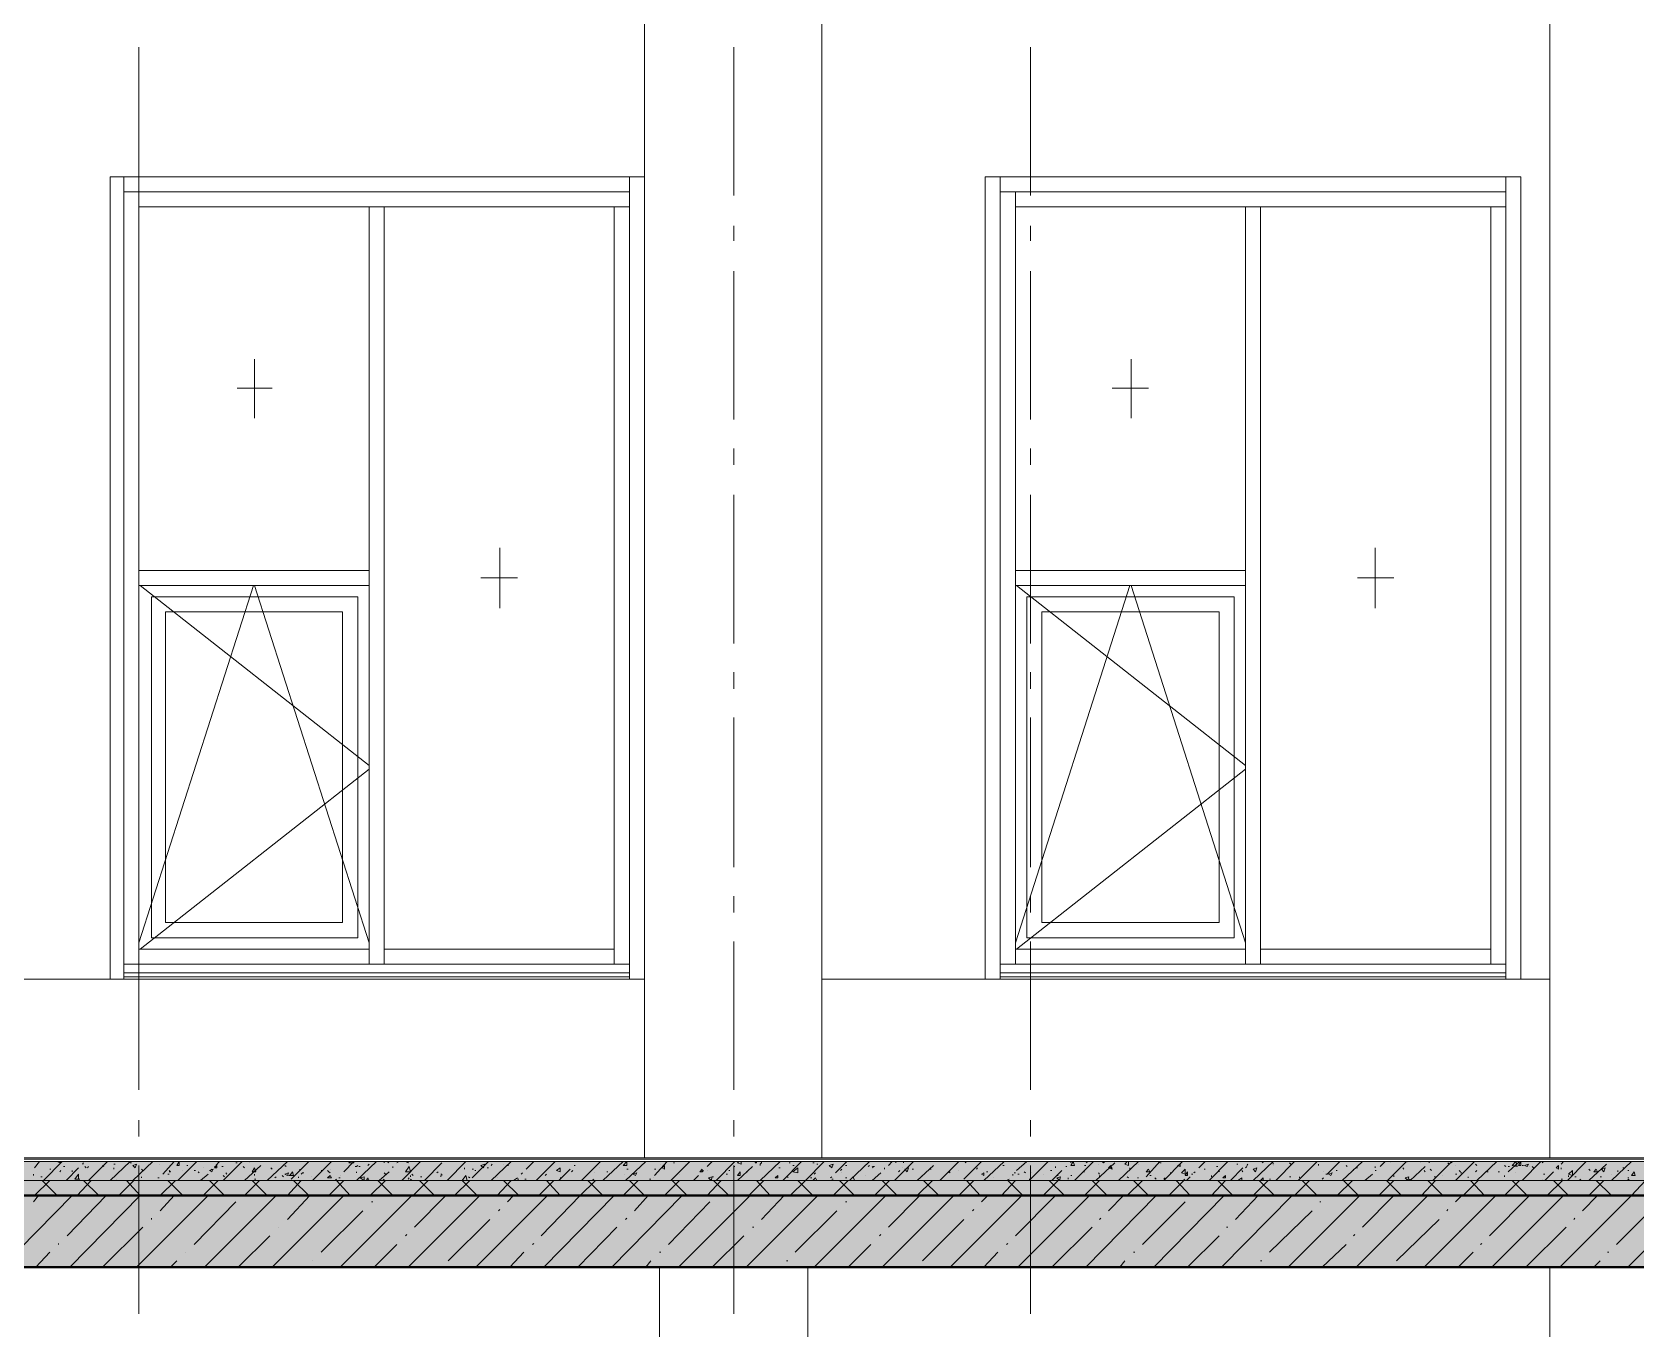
# Model space of a CAD drawing. Header units: millimetres. Extents: x -135211 to 49383, y -8033 to 228499.
# Drawn here: x -74508 to -69108, y 48078 to 52442 of the extents above; entities that cross this region are included whole.
import ezdxf

# ---------------------------------------------------------------- set-up
doc = ezdxf.new("R2010")
doc.units = ezdxf.units.MM
doc.layers.add('PDF _Геометрия', color=7, linetype='Continuous', true_color=0x1d1d1d)
doc.layers.add('PDF _Сплошная заливка', color=7, linetype='Continuous', true_color=0xffffff)

msp = doc.modelspace()

# ---------------------------------------------------------------- hatches: boundary and pattern name
at = {"layer": 'PDF _Сплошная заливка', "transparency": 33554559}
h = msp.add_hatch(color=256, dxfattribs=at)
h.paths.add_polyline_path([(-65546.2, 48285.5), (-65546.2, 48526.4), (-101294, 48526.4), (-101294, 48285.5)])
h.paths.add_polyline_path([(146.8, 48285.5), (146.8, 48526.4), (-22999.7, 48526.4), (-22999.7, 48285.5)])
h.paths.add_polyline_path([(-23351, 48285.5), (-23351, 48526.4), (-26352.2, 48526.4), (-26352.2, 48285.5)])
h.paths.add_polyline_path([(-26398.8, 48285.5), (-26398.8, 48526.4), (-44097.3, 48526.4), (-44097.3, 48285.5)])
h.paths.add_polyline_path([(-45350.3, 48285.5), (-45350.3, 48526.4), (-50899.8, 48526.4), (-50899.8, 48285.5)])
h.paths.add_polyline_path([(-50950.6, 48285.5), (-50950.6, 48526.4), (-65296.5, 48526.4), (-65296.5, 48285.5)])

# ---------------------------------------------------------------- linework, layer by layer
at = {"layer": 'PDF _Геометрия', "color": 7, "lineweight": 9}
for points in [[(-68898.8, 53356.7), (-69398.3, 53356.7), (-69398.3, 48653.8), (-69398.3, 49254.9), (-71849.3, 49254.9), (-71849.3, 48653.8), (-71849.3, 52776.8)], [(-72446.1, 52776.8), (-72446.1, 48653.8), (-72446.1, 49254.9), (-77398.8, 49254.9)], [(-77398.8, 52611.7), (-77398.8, 52535.5), (-77398.8, 52611.7), (-77398.8, 52535.5), (-77398.8, 52611.7), (-77398.8, 49254.9), (-77115.2, 49254.9), (-77115.2, 51955.6), (-75316.2, 51955.6), (-75316.2, 49254.9), (-74245.2, 49254.9), (-74245.2, 51955.6), (-72446.1, 51955.6), (-72446.1, 52776.8), (-77398.8, 52776.8)], [(-74147.8, 51892.1), (-74147.8, 52391.6)], [(-72145.6, 51892.1), (-72145.6, 52391.6)], [(-71146.6, 51892.1), (-71146.6, 52391.6)], [(-72505.4, 49305.7), (-72496.9, 49305.7), (-72547.7, 49305.7), (-72547.7, 50605.2), (-72547.7, 51854), (-72496.9, 51854), (-72496.9, 50605.2), (-72496.9, 49305.7), (-74198.6, 49305.7), (-74198.6, 50605.2), (-74198.6, 49331.1), (-74198.6, 49254.9), (-74245.2, 49254.9), (-74245.2, 49331.1), (-74245.2, 50605.2), (-74245.2, 51879.4), (-74245.2, 51955.6), (-74198.6, 51955.6), (-74198.6, 51879.4), (-74198.6, 50605.2), (-74198.6, 51879.4)], [(-69559.2, 49305.7), (-69546.5, 49305.7), (-69597.3, 49305.7), (-69597.3, 50605.2), (-69597.3, 51854), (-69546.5, 51854), (-69546.5, 50605.2), (-69546.5, 49305.7), (-71248.2, 49305.7), (-71248.2, 50605.2), (-71248.2, 49331.1), (-71248.2, 49254.9), (-71299, 49254.9), (-71299, 49331.1), (-71299, 50605.2), (-71299, 51879.4), (-71299, 51955.6), (-71248.2, 51955.6), (-71248.2, 51879.4), (-71248.2, 50605.2), (-71248.2, 51879.4)], [(-74147.8, 51896.3), (-74147.8, 51904.8)], [(-71197.4, 51896.3), (-71197.4, 51904.8)], [(-74185.9, 49305.7), (-74198.6, 49305.7), (-74147.8, 49305.7), (-74147.8, 50605.2), (-74147.8, 51879.4)], [(-74156.3, 49305.7), (-74147.8, 49305.7), (-73373.2, 49305.7), (-73373.2, 50605.2), (-73373.2, 51854), (-73322.4, 51854), (-73322.4, 50605.2), (-73322.4, 49305.7), (-73322.4, 49356.5), (-72547.7, 49356.5), (-72547.7, 49305.7), (-73322.4, 49305.7), (-72547.7, 49305.7), (-72539.3, 49305.7)], [(-71235.5, 49305.7), (-71248.2, 49305.7), (-71197.4, 49305.7), (-71197.4, 50605.2), (-71197.4, 51879.4)], [(-71205.9, 49305.7), (-71197.4, 49305.7), (-70422.7, 49305.7), (-70422.7, 50605.2), (-70422.7, 51854), (-70371.9, 51854), (-70371.9, 50605.2), (-70371.9, 49305.7), (-70371.9, 49356.5), (-69597.3, 49356.5), (-69597.3, 49305.7), (-70371.9, 49305.7), (-69597.3, 49305.7), (-69588.8, 49305.7)], [(-74147.8, 51739.7), (-74147.8, 51790.5)], [(-72145.6, 51739.7), (-72145.6, 51790.5)], [(-71146.6, 51739.7), (-71146.6, 51790.5)], [(-74147.8, 51138.6), (-74147.8, 51638.1)], [(-72145.6, 51138.6), (-72145.6, 51638.1)], [(-71146.6, 51138.6), (-71146.6, 51638.1)], [(-73758.4, 51341.8), (-73758.4, 51142.8)], [(-70807.9, 51341.8), (-70807.9, 51142.8)], [(-73699.1, 51244.4), (-73817.7, 51244.4)], [(-70748.7, 51244.4), (-70871.4, 51244.4)], [(-74147.8, 50986.2), (-74147.8, 51041.2)], [(-72145.6, 50986.2), (-72145.6, 51041.2)], [(-71146.6, 50986.2), (-71146.6, 51041.2)], [(-74147.8, 50385.1), (-74147.8, 50884.6)], [(-72145.6, 50385.1), (-72145.6, 50884.6)], [(-71146.6, 50385.1), (-71146.6, 50884.6)], [(-72932.9, 50706.8), (-72932.9, 50503.6)], [(-69986.7, 50706.8), (-69986.7, 50503.6)], [(-72873.7, 50605.2), (-72996.4, 50605.2)], [(-69923.2, 50605.2), (-70046, 50605.2)], [(-73762.6, 50579.8), (-74147.8, 49377.6)], [(-74143.6, 50579.8), (-73373.2, 49974.5)], [(-73373.2, 49377.6), (-73758.4, 50579.8)], [(-70812.2, 50579.8), (-71197.4, 49377.6)], [(-71193.2, 50579.8), (-70422.7, 49974.5)], [(-70422.7, 49377.6), (-70807.9, 50579.8)], [(-74147.8, 50232.7), (-74147.8, 50287.8)], [(-72145.6, 50232.7), (-72145.6, 50287.8)], [(-71146.6, 50232.7), (-71146.6, 50287.8)], [(-74147.8, 49631.6), (-74147.8, 50135.4)], [(-72145.6, 49631.6), (-72145.6, 50135.4)], [(-71146.6, 49631.6), (-71146.6, 50135.4)], [(-74143.6, 49356.5), (-73373.2, 49961.8)], [(-71193.2, 49356.5), (-70422.7, 49961.8)], [(-74147.8, 49479.2), (-74147.8, 49534.3)], [(-72145.6, 49479.2), (-72145.6, 49534.3)], [(-71146.6, 49479.2), (-71146.6, 49534.3)], [(-74147.8, 48882.4), (-74147.8, 49381.9)], [(-72145.6, 48882.4), (-72145.6, 49381.9)], [(-71146.6, 48882.4), (-71146.6, 49381.9)], [(-73360.5, 49305.7), (-73373.2, 49305.7), (-73322.4, 49305.7), (-73330.9, 49305.7)], [(-70414.3, 49305.7), (-70422.7, 49305.7), (-70371.9, 49305.7), (-70380.4, 49305.7)], [(-72496.9, 49263.4), (-74198.6, 49263.4)], [(-72496.9, 49254.9), (-74198.6, 49254.9)], [(-69546.5, 49263.4), (-71248.2, 49263.4)], [(-69546.5, 49254.9), (-71248.2, 49254.9)], [(-74147.8, 48725.8), (-74147.8, 48780.8)], [(-72145.6, 48725.8), (-72145.6, 48780.8)], [(-71146.6, 48725.8), (-71146.6, 48780.8)], [(-68898.8, 48649.6), (-77398.8, 48649.6)], [(-68898.8, 48641.1), (-77398.8, 48641.1)], [(-74147.8, 48128.9), (-74147.8, 48628.4)], [(-72145.6, 48128.9), (-72145.6, 48628.4)], [(-71146.6, 48128.9), (-71146.6, 48628.4)], [(-68898.8, 48577.6), (-77398.8, 48577.6)], [(-71895.8, 48285.5), (-71895.8, 45157.3), (-72395.3, 45157.3), (-72395.3, 48285.5)], [(-69398.3, 48285.5), (-69398.3, 45157.3)]]:
    msp.add_lwpolyline(points, dxfattribs=at)
for points in [[(-71849.3, 52776.8), (-71849.3, 49254.9), (-71299, 49254.9), (-71299, 51955.6), (-69495.7, 51955.6), (-69495.7, 49254.9), (-69398.3, 49254.9), (-69398.3, 52776.8)], [(-74198.6, 51955.6), (-74173.2, 51955.6), (-73347.8, 51955.6), (-72522.3, 51955.6), (-72496.9, 51955.6), (-72496.9, 51904.8), (-72522.3, 51904.8), (-73347.8, 51904.8), (-72496.9, 51904.8), (-72496.9, 51854), (-73347.8, 51854), (-74147.8, 51854), (-74147.8, 51904.8), (-73347.8, 51904.8), (-74173.2, 51904.8), (-74198.6, 51904.8)], [(-72446.1, 49331.1), (-72446.1, 49254.9), (-72496.9, 49254.9), (-72496.9, 49331.1), (-72496.9, 50605.2), (-72496.9, 51879.4), (-72496.9, 51955.6), (-72446.1, 51955.6), (-72446.1, 51879.4), (-72446.1, 50605.2)], [(-71248.2, 51955.6), (-71222.8, 51955.6), (-70397.3, 51955.6), (-69571.9, 51955.6), (-69546.5, 51955.6), (-69546.5, 51904.8), (-69571.9, 51904.8), (-70397.3, 51904.8), (-69546.5, 51904.8), (-69546.5, 51854), (-70397.3, 51854), (-71197.4, 51854), (-71197.4, 51904.8), (-70397.3, 51904.8), (-71222.8, 51904.8), (-71248.2, 51904.8)], [(-69495.7, 49331.1), (-69495.7, 49254.9), (-69546.5, 49254.9), (-69546.5, 49331.1), (-69546.5, 50605.2), (-69546.5, 51879.4), (-69546.5, 51955.6), (-69495.7, 51955.6), (-69495.7, 51879.4), (-69495.7, 50605.2)], [(-74147.8, 50630.6), (-73373.2, 50630.6), (-73373.2, 50579.8), (-74147.8, 50579.8)], [(-71197.4, 50630.6), (-70422.7, 50630.6), (-70422.7, 50579.8), (-71197.4, 50579.8)], [(-73411.3, 50541.7), (-74105.5, 50541.7), (-74105.5, 49394.6), (-73411.3, 49394.6)], [(-74105.5, 50541.7), (-73411.3, 50541.7), (-73411.3, 49394.6), (-74105.5, 49394.6)], [(-70460.8, 50541.7), (-71159.3, 50541.7), (-71159.3, 49394.6), (-70460.8, 49394.6)], [(-71159.3, 50541.7), (-70460.8, 50541.7), (-70460.8, 49394.6), (-71159.3, 49394.6)], [(-74058.9, 50490.9), (-74058.9, 49445.4), (-73462.1, 49445.4), (-73462.1, 50490.9)], [(-73462.1, 50490.9), (-73462.1, 49445.4), (-74058.9, 49445.4), (-74058.9, 50490.9)], [(-71108.5, 50490.9), (-71108.5, 49445.4), (-70511.6, 49445.4), (-70511.6, 50490.9)], [(-70511.6, 50490.9), (-70511.6, 49445.4), (-71108.5, 49445.4), (-71108.5, 50490.9)], [(-74147.8, 49356.5), (-73373.2, 49356.5), (-73373.2, 49305.7), (-74147.8, 49305.7)], [(-71197.4, 49356.5), (-70422.7, 49356.5), (-70422.7, 49305.7), (-71197.4, 49305.7)], [(-74198.6, 49276.1), (-72496.9, 49276.1), (-74198.6, 49276.1), (-72496.9, 49276.1)], [(-71248.2, 49276.1), (-69546.5, 49276.1), (-71248.2, 49276.1), (-69546.5, 49276.1)], [(-77398.8, 48526.8), (-68898.8, 48526.8), (-68898.8, 48577.6), (-68898.8, 48641.1), (-68898.8, 48649.6), (-68898.8, 48653.8), (-77398.8, 48653.8), (-77398.8, 48649.6), (-77398.8, 48641.1), (-77398.8, 48577.6)], [(-77398.8, 47874.9), (-72395.3, 47874.9), (-72395.3, 48285.5), (-77398.8, 48285.5)], [(-71895.8, 47874.9), (-69398.3, 47874.9), (-69398.3, 48285.5), (-71895.8, 48285.5)]]:
    msp.add_lwpolyline(points, close=True, dxfattribs=at)
at = {"layer": 'PDF _Геометрия', "lineweight": 9}
for points in [[(-74503.4, 48594.5), (-74503.4, 48598.8)], [(-74499.2, 48619.9), (-74482.3, 48641.1)], [(-74469.6, 48577.6), (-74406.1, 48641.1)], [(-74448.4, 48615.7), (-74444.2, 48615.7)], [(-74423, 48641.1), (-74414.5, 48636.9), (-74410.3, 48641.1)], [(-74423, 48624.2), (-74423, 48624.2)], [(-74414.5, 48607.2), (-74410.3, 48611.5)], [(-74401.8, 48624.2), (-74397.6, 48624.2)], [(-74393.4, 48577.6), (-74351, 48619.9)], [(-74372.2, 48611.5), (-74372.2, 48607.2)], [(-74346.8, 48581.8), (-74363.7, 48581.8), (-74351, 48598.8), (-74351, 48581.8)], [(-74338.3, 48632.6), (-74334.1, 48636.9)], [(-74334.1, 48632.6), (-74334.1, 48632.6)], [(-74329.9, 48624.2), (-74325.6, 48619.9)], [(-74321.4, 48619.9), (-74317.2, 48624.2)], [(-74317.2, 48577.6), (-74253.7, 48641.1)], [(-74270.6, 48641.1), (-74270.6, 48641.1)], [(-74270.6, 48628.4), (-74266.4, 48624.2)], [(-74245.2, 48577.6), (-74177.5, 48641.1)], [(-74232.5, 48632.6), (-74228.3, 48632.6)], [(-74232.5, 48619.9), (-74232.5, 48615.7)], [(-74177.5, 48636.9), (-74173.2, 48636.9)], [(-74169, 48577.6), (-74101.3, 48641.1)], [(-74143.6, 48641.1), (-74139.4, 48641.1)], [(-74139.4, 48641.1), (-74139.4, 48641.1)], [(-74139.4, 48615.7), (-74135.1, 48611.5)], [(-74080.1, 48632.6), (-74080.1, 48632.6)], [(-74067.4, 48598.8), (-74029.3, 48641.1)], [(-74050.5, 48598.8), (-74046.2, 48598.8)], [(-74046.2, 48607.2), (-74042, 48607.2), (-74046.2, 48611.5)], [(-74016.6, 48577.6), (-73953.1, 48641.1)], [(-73999.7, 48611.5), (-73999.7, 48611.5)], [(-73987, 48628.4), (-73982.8, 48628.4)], [(-73961.6, 48611.5), (-73957.4, 48611.5)], [(-73948.9, 48607.2), (-73944.7, 48603)], [(-73940.4, 48577.6), (-73915, 48598.8)], [(-73932, 48619.9), (-73932, 48619.9)], [(-73906.6, 48611.5), (-73902.3, 48615.7)], [(-73893.9, 48624.2), (-73889.6, 48624.2)], [(-73889.6, 48628.4), (-73876.9, 48641.1)], [(-73868.5, 48624.2), (-73864.2, 48624.2)], [(-73864.2, 48577.6), (-73800.7, 48641.1)], [(-73864.2, 48594.5), (-73860, 48590.3)], [(-73855.8, 48603), (-73851.5, 48598.8)], [(-73821.9, 48636.9), (-73817.7, 48636.9)], [(-73796.5, 48624.2), (-73792.3, 48619.9)], [(-73792.3, 48577.6), (-73737.2, 48628.4)], [(-73775.3, 48636.9), (-73775.3, 48636.9)], [(-73758.4, 48611.5), (-73754.2, 48607.2)], [(-73758.4, 48598.8), (-73758.4, 48594.5)], [(-73724.5, 48641.1), (-73724.5, 48641.1)], [(-73716.1, 48577.6), (-73648.3, 48641.1)], [(-73703.4, 48619.9), (-73699.1, 48615.7)], [(-73665.3, 48594.5), (-73661, 48590.3)], [(-73656.8, 48628.4), (-73652.6, 48624.2)], [(-73644.1, 48594.5), (-73639.9, 48594.5)], [(-73635.6, 48581.8), (-73576.4, 48641.1)], [(-73606, 48615.7), (-73606, 48611.5)], [(-73601.8, 48598.8), (-73597.5, 48603), (-73593.3, 48603)], [(-73563.7, 48577.6), (-73500.2, 48641.1)], [(-73534, 48611.5), (-73529.8, 48611.5)], [(-73512.9, 48611.5), (-73508.6, 48607.2), (-73504.4, 48603)], [(-73504.4, 48615.7), (-73504.4, 48615.7)], [(-73470.5, 48594.5), (-73470.5, 48594.5)], [(-73457.8, 48607.2), (-73424, 48641.1), (-73424, 48636.9), (-73440.9, 48636.9), (-73436.7, 48641.1)], [(-73419.8, 48624.2), (-73415.5, 48624.2), (-73411.3, 48628.4)], [(-73415.5, 48577.6), (-73347.8, 48641.1)], [(-73415.5, 48607.2), (-73415.5, 48603)], [(-73407.1, 48624.2), (-73402.8, 48624.2)], [(-73377.4, 48628.4), (-73373.2, 48632.6)], [(-73339.3, 48577.6), (-73305.5, 48607.2)], [(-73322.4, 48636.9), (-73322.4, 48641.1)], [(-73322.4, 48603), (-73318.2, 48598.8)], [(-73309.7, 48636.9), (-73305.5, 48641.1)], [(-73297, 48641.1), (-73297, 48641.1)], [(-73292.8, 48619.9), (-73292.8, 48624.2)], [(-73280.1, 48636.9), (-73271.6, 48641.1)], [(-73263.1, 48577.6), (-73199.6, 48641.1)], [(-73250.4, 48641.1), (-73242, 48636.9), (-73242, 48641.1)], [(-73233.5, 48590.3), (-73233.5, 48594.5)], [(-73229.3, 48598.8), (-73225, 48594.5)], [(-73186.9, 48577.6), (-73127.7, 48636.9)], [(-73144.6, 48603), (-73140.4, 48607.2)], [(-73131.9, 48598.8), (-73127.7, 48598.8), (-73127.7, 48594.5)], [(-73131.9, 48594.5), (-73131.9, 48590.3)], [(-73110.7, 48577.6), (-73047.2, 48641.1)], [(-73009.1, 48526.8), (-73059.9, 48577.6), (-73047.2, 48594.5), (-73043, 48577.6), (-73059.9, 48577.6)], [(-73051.5, 48615.7), (-73051.5, 48619.9)], [(-73026.1, 48586.1), (-72971, 48641.1)], [(-73026.1, 48615.7), (-73021.8, 48615.7)], [(-73017.6, 48611.5), (-73013.4, 48611.5)], [(-72975.3, 48619.9), (-72971, 48619.9)], [(-72962.6, 48577.6), (-72894.9, 48641.1)], [(-72962.6, 48628.4), (-72958.3, 48632.6)], [(-72920.2, 48632.6), (-72920.2, 48632.6)], [(-72907.6, 48628.4), (-72903.3, 48628.4)], [(-72861, 48598.8), (-72856.8, 48603)], [(-72844.1, 48615.7), (-72818.7, 48641.1)], [(-72810.2, 48577.6), (-72746.7, 48641.1)], [(-72780.6, 48594.5), (-72776.3, 48598.8)], [(-72734, 48577.6), (-72695.9, 48615.7)], [(-72691.7, 48607.2), (-72687.4, 48611.5)], [(-72683.2, 48628.4), (-72679, 48628.4)], [(-72657.8, 48577.6), (-72594.3, 48641.1)], [(-72640.9, 48641.1), (-72632.4, 48641.1)], [(-72632.4, 48641.1), (-72632.4, 48641.1)], [(-72615.5, 48603), (-72615.5, 48603)], [(-72598.5, 48619.9), (-72598.5, 48619.9)], [(-72585.8, 48577.6), (-72518.1, 48641.1)], [(-72573.1, 48607.2), (-72568.9, 48607.2)], [(-72513.9, 48598.8), (-72513.9, 48598.8)], [(-72509.6, 48577.6), (-72441.9, 48641.1)], [(-72505.4, 48632.6), (-72505.4, 48632.6)], [(-72505.4, 48615.7), (-72501.2, 48615.7)], [(-72412.3, 48594.5), (-72370, 48641.1)], [(-72412.3, 48615.7), (-72408, 48615.7)], [(-72391.1, 48632.6), (-72391.1, 48632.6)], [(-72357.3, 48577.6), (-72293.8, 48641.1)], [(-72348.8, 48636.9), (-72344.6, 48636.9)], [(-72327.6, 48598.8), (-72327.6, 48598.8)], [(-72306.5, 48632.6), (-72306.5, 48632.6)], [(-72281.1, 48577.6), (-72264.1, 48594.5)], [(-72264.1, 48594.5), (-72264.1, 48594.5)], [(-72251.4, 48607.2), (-72251.4, 48615.7), (-72259.9, 48607.2), (-72251.4, 48607.2), (-72247.2, 48611.5)], [(-72234.5, 48624.2), (-72217.6, 48641.1)], [(-72234.5, 48611.5), (-72234.5, 48611.5)], [(-72204.9, 48577.6), (-72141.4, 48641.1)], [(-72171, 48598.8), (-72166.8, 48598.8)], [(-72162.5, 48611.5), (-72158.3, 48611.5)], [(-72145.6, 48624.2), (-72141.4, 48624.2)], [(-72120.2, 48641.1), (-72120.2, 48632.6), (-72132.9, 48636.9), (-72128.7, 48641.1)], [(-72132.9, 48577.6), (-72082.1, 48624.2)], [(-72103.3, 48607.2), (-72099, 48607.2)], [(-72073.6, 48636.9), (-72069.4, 48636.9), (-72077.9, 48641.1)], [(-72069.4, 48636.9), (-72069.4, 48641.1)], [(-72052.5, 48577.6), (-72056.7, 48577.6), (-71989, 48641.1)], [(-72056.7, 48628.4), (-72056.7, 48632.6), (-72052.5, 48636.9), (-72052.5, 48641.1)], [(-71993.2, 48619.9), (-71989, 48619.9)], [(-71980.5, 48577.6), (-71917, 48641.1)], [(-71959.3, 48636.9), (-71955.1, 48636.9)], [(-71955.1, 48526.8), (-71904.3, 48577.6), (-71840.8, 48641.1)], [(-71946.6, 48628.4), (-71942.4, 48628.4)], [(-71878.9, 48636.9), (-71874.7, 48636.9)], [(-71874.7, 48598.8), (-71870.4, 48603)], [(-71866.2, 48632.6), (-71862, 48632.6)], [(-71802.7, 48603), (-71764.6, 48641.1)], [(-71785.8, 48611.5), (-71781.6, 48615.7)], [(-71781.6, 48603), (-71781.6, 48603)], [(-71768.9, 48628.4), (-71764.6, 48628.4)], [(-71739.2, 48577.6), (-71743.5, 48590.3), (-71756.2, 48577.6), (-71688.4, 48641.1)], [(-71701.1, 48594.5), (-71701.1, 48594.5)], [(-71692.7, 48624.2), (-71688.4, 48628.4)], [(-71680, 48624.2), (-71675.7, 48619.9)], [(-71680, 48577.6), (-71650.3, 48603)], [(-71675.7, 48624.2), (-71671.5, 48624.2)], [(-71637.6, 48615.7), (-71637.6, 48619.9)], [(-71624.9, 48628.4), (-71612.2, 48641.1)], [(-71599.5, 48581.8), (-71603.8, 48577.6), (-71540.3, 48641.1)], [(-71599.5, 48636.9), (-71599.5, 48641.1)], [(-71591.1, 48607.2), (-71586.8, 48611.5)], [(-71578.4, 48619.9), (-71578.4, 48619.9)], [(-71574.1, 48641.1), (-71574.1, 48636.9)], [(-71544.5, 48615.7), (-71540.3, 48615.7)], [(-71527.6, 48577.6), (-71472.5, 48628.4)], [(-71485.2, 48615.7), (-71481, 48615.7)], [(-71476.8, 48624.2), (-71476.8, 48624.2)], [(-71451.4, 48577.6), (-71387.9, 48641.1)], [(-71421.7, 48603), (-71417.5, 48607.2)], [(-71387.9, 48611.5), (-71387.9, 48611.5)], [(-71370.9, 48581.8), (-71311.7, 48641.1)], [(-71366.7, 48636.9), (-71362.5, 48641.1)], [(-71328.6, 48615.7), (-71324.4, 48619.9)], [(-71303.2, 48577.6), (-71235.5, 48641.1)], [(-71294.8, 48607.2), (-71290.5, 48607.2)], [(-71239.7, 48628.4), (-71235.5, 48628.4)], [(-71205.9, 48594.5), (-71205.9, 48598.8)], [(-71201.6, 48603), (-71197.4, 48603)], [(-71193.2, 48611.5), (-71159.3, 48641.1)], [(-71188.9, 48598.8), (-71184.7, 48598.8)], [(-71167.8, 48607.2), (-71163.5, 48603)], [(-71150.8, 48577.6), (-71087.3, 48641.1)], [(-71142.4, 48603), (-71142.4, 48603)], [(-71133.9, 48641.1), (-71125.4, 48641.1)], [(-71125.4, 48641.1), (-71125.4, 48641.1)], [(-71104.3, 48598.8), (-71104.3, 48598.8)], [(-71078.9, 48611.5), (-71074.6, 48611.5)], [(-71074.6, 48577.6), (-71040.8, 48611.5)], [(-71061.9, 48624.2), (-71061.9, 48619.9)], [(-71057.7, 48594.5), (-71053.5, 48594.5)], [(-71028.1, 48624.2), (-71023.8, 48624.2)], [(-71011.1, 48636.9), (-71011.1, 48641.1)], [(-71011.1, 48594.5), (-71006.9, 48594.5)], [(-70998.4, 48577.6), (-70934.9, 48641.1)], [(-70968.8, 48607.2), (-70964.6, 48607.2)], [(-70964.6, 48628.4), (-70960.3, 48628.4)], [(-70960.3, 48641.1), (-70956.1, 48636.9)], [(-70926.5, 48577.6), (-70863, 48636.9)], [(-70918, 48632.6), (-70918, 48632.6)], [(-70918, 48603), (-70913.8, 48598.8)], [(-70913.8, 48594.5), (-70913.8, 48590.3)], [(-70905.3, 48641.1), (-70901.1, 48636.9), (-70896.8, 48641.1)], [(-70875.7, 48619.9), (-70871.4, 48619.9)], [(-70850.3, 48577.6), (-70782.5, 48641.1)], [(-70816.4, 48641.1), (-70816.4, 48628.4), (-70829.1, 48632.6), (-70820.6, 48641.1)], [(-70812.2, 48619.9), (-70812.2, 48615.7)], [(-70782.5, 48632.6), (-70782.5, 48632.6)], [(-70757.2, 48590.3), (-70710.6, 48641.1)], [(-70744.5, 48594.5), (-70740.2, 48594.5)], [(-70710.6, 48636.9), (-70706.4, 48636.9)], [(-70697.9, 48577.6), (-70634.4, 48641.1)], [(-70676.7, 48603), (-70672.5, 48603)], [(-70604.8, 48598.8), (-70600.5, 48598.8)], [(-70596.3, 48603), (-70592.1, 48607.2)], [(-70579.4, 48619.9), (-70558.2, 48641.1)], [(-70562.4, 48615.7), (-70558.2, 48615.7)], [(-70545.5, 48577.6), (-70482, 48641.1)], [(-70537, 48594.5), (-70537, 48590.3)], [(-70520.1, 48624.2), (-70515.9, 48624.2)], [(-70511.6, 48607.2), (-70511.6, 48611.5)], [(-70473.5, 48577.6), (-70431.2, 48619.9)], [(-70452.4, 48632.6), (-70448.1, 48632.6)], [(-70435.4, 48611.5), (-70431.2, 48607.2)], [(-70422.7, 48619.9), (-70418.5, 48624.2)], [(-70418.5, 48628.4), (-70414.3, 48632.6)], [(-70397.3, 48577.6), (-70329.6, 48641.1)], [(-70367.7, 48641.1), (-70363.5, 48636.9)], [(-70329.6, 48632.6), (-70329.6, 48636.9)], [(-70329.6, 48628.4), (-70329.6, 48628.4)], [(-70321.1, 48577.6), (-70257.6, 48641.1)], [(-70274.6, 48636.9), (-70270.3, 48632.6)], [(-70244.9, 48577.6), (-70181.5, 48641.1)], [(-70177.2, 48632.6), (-70177.2, 48628.4)], [(-70160.3, 48607.2), (-70160.3, 48607.2)], [(-70151.8, 48598.8), (-70147.6, 48598.8), (-70105.3, 48641.1)], [(-70118, 48611.5), (-70113.7, 48611.5)], [(-70096.8, 48577.6), (-70029.1, 48641.1)], [(-70084.1, 48628.4), (-70079.9, 48624.2)], [(-70058.7, 48611.5), (-70058.7, 48615.7)], [(-70050.2, 48619.9), (-70046, 48619.9)], [(-70020.6, 48577.6), (-69995.2, 48598.8)], [(-69986.7, 48624.2), (-69986.7, 48619.9)], [(-69986.7, 48611.5), (-69982.5, 48611.5)], [(-69965.6, 48628.4), (-69969.8, 48624.2), (-69952.9, 48641.1)], [(-69944.4, 48577.6), (-69880.9, 48641.1)], [(-69935.9, 48636.9), (-69935.9, 48636.9)], [(-69923.2, 48594.5), (-69923.2, 48590.3)], [(-69893.6, 48619.9), (-69889.4, 48615.7)], [(-69876.7, 48636.9), (-69876.7, 48636.9)], [(-69868.2, 48577.6), (-69817.4, 48624.2)], [(-69834.3, 48636.9), (-69834.3, 48636.9)], [(-69821.6, 48611.5), (-69817.4, 48607.2)], [(-69804.7, 48636.9), (-69804.7, 48641.1)], [(-69800.5, 48615.7), (-69796.2, 48611.5)], [(-69792, 48577.6), (-69728.5, 48641.1), (-69728.5, 48636.9), (-69732.7, 48641.1)], [(-69758.1, 48594.5), (-69758.1, 48594.5)], [(-69741.2, 48636.9), (-69737, 48632.6)], [(-69715.8, 48577.6), (-69652.3, 48641.1)], [(-69715.8, 48628.4), (-69715.8, 48628.4)], [(-69715.8, 48598.8), (-69711.6, 48598.8)], [(-69703.1, 48611.5), (-69698.9, 48607.2)], [(-69698.9, 48603), (-69694.7, 48603)], [(-69648.1, 48632.6), (-69643.9, 48628.4)], [(-69648.1, 48607.2), (-69643.9, 48611.5)], [(-69643.9, 48577.6), (-69576.1, 48641.1)], [(-69631.2, 48641.1), (-69622.7, 48641.1)], [(-69622.7, 48641.1), (-69622.7, 48641.1)], [(-69610, 48607.2), (-69605.8, 48607.2)], [(-69605.8, 48615.7), (-69605.8, 48615.7)], [(-69571.9, 48607.2), (-69567.7, 48607.2)], [(-69550.7, 48628.4), (-69546.5, 48624.2)], [(-69550.7, 48590.3), (-69550.7, 48594.5)], [(-69538, 48607.2), (-69499.9, 48641.1)], [(-69538, 48624.2), (-69533.8, 48624.2)], [(-69516.9, 48628.4), (-69512.6, 48628.4)], [(-69512.6, 48603), (-69512.6, 48603)], [(-69491.5, 48577.6), (-69428, 48641.1)], [(-69491.5, 48628.4), (-69487.2, 48628.4)], [(-69466.1, 48624.2), (-69466.1, 48624.2)], [(-69457.6, 48624.2), (-69453.4, 48619.9)], [(-69423.7, 48641.1), (-69423.7, 48641.1)], [(-69423.7, 48636.9), (-69419.5, 48641.1)], [(-69419.5, 48598.8), (-69415.3, 48598.8)], [(-69415.3, 48577.6), (-69385.6, 48607.2)], [(-69372.9, 48619.9), (-69372.9, 48619.9)], [(-69360.2, 48632.6), (-69351.8, 48641.1)], [(-69360.2, 48619.9), (-69360.2, 48615.7)], [(-69339.1, 48577.6), (-69275.6, 48641.1)], [(-69334.8, 48590.3), (-69334.8, 48594.5)], [(-69322.1, 48594.5), (-69322.1, 48594.5)], [(-69267.1, 48577.6), (-69207.8, 48632.6)], [(-69267.1, 48615.7), (-69262.9, 48611.5)], [(-69245.9, 48598.8), (-69241.7, 48598.8)], [(-69241.7, 48607.2), (-69241.7, 48607.2)], [(-69190.9, 48577.6), (-69123.2, 48641.1)], [(-69190.9, 48598.8), (-69190.9, 48598.8)], [(-69169.7, 48611.5), (-69169.7, 48607.2)], [(-69152.8, 48619.9), (-69148.6, 48619.9)], [(-69135.9, 48611.5), (-69131.7, 48611.5)], [(-74499.2, 48526.8), (-74448.4, 48577.6)], [(-74478, 48590.3), (-74473.8, 48590.3)], [(-74423, 48526.8), (-74473.8, 48577.6)], [(-74380.7, 48285.5), (-74143.6, 48526.8), (-74190.2, 48577.6)], [(-74355.3, 48526.8), (-74308.7, 48577.6)], [(-74283.3, 48526.8), (-74334.1, 48577.6)], [(-74270.6, 48577.6), (-74266.4, 48577.6)], [(-74224, 48581.8), (-74224, 48581.8)], [(-74215.6, 48526.8), (-74164.8, 48577.6)], [(-74156.3, 48590.3), (-74156.3, 48590.3)], [(-74139.4, 48586.1), (-74139.4, 48590.3)], [(-74084.3, 48586.1), (-74080.1, 48586.1)], [(-74075.9, 48526.8), (-74025.1, 48577.6)], [(-73999.7, 48526.8), (-74050.5, 48577.6)], [(-73932, 48526.8), (-73881.2, 48577.6)], [(-73860, 48526.8), (-73910.8, 48577.6)], [(-73792.3, 48526.8), (-73741.5, 48577.6)], [(-73779.6, 48577.6), (-73775.3, 48577.6)], [(-73716.1, 48526.8), (-73766.9, 48577.6)], [(-73758.4, 48581.8), (-73754.2, 48581.8)], [(-73690.7, 48586.1), (-73686.4, 48590.3)], [(-73648.3, 48526.8), (-73601.8, 48577.6)], [(-73576.4, 48526.8), (-73627.2, 48577.6)], [(-73610.2, 48590.3), (-73610.2, 48586.1)], [(-73567.9, 48590.3), (-73567.9, 48590.3)], [(-73508.6, 48526.8), (-73457.8, 48577.6)], [(-73487.5, 48577.6), (-73483.2, 48581.8)], [(-73436.7, 48526.8), (-73483.2, 48577.6)], [(-73474.8, 48586.1), (-73470.5, 48586.1)], [(-73381.7, 48577.6), (-73377.4, 48586.1), (-73373.2, 48577.6)], [(-73381.7, 48581.8), (-73377.4, 48581.8)], [(-73369, 48526.8), (-73318.2, 48577.6)], [(-73292.8, 48526.8), (-73343.6, 48577.6)], [(-73326.6, 48577.6), (-73322.4, 48581.8)], [(-73284.3, 48577.6), (-73284.3, 48577.6)], [(-73242, 48581.8), (-73237.7, 48586.1)], [(-73233.5, 48581.8), (-73229.3, 48577.6)], [(-73225, 48526.8), (-73174.2, 48577.6)], [(-73153.1, 48526.8), (-73203.9, 48577.6)], [(-73199.6, 48590.3), (-73195.4, 48590.3)], [(-73085.3, 48526.8), (-73034.5, 48577.6)], [(-73038.8, 48590.3), (-73034.5, 48586.1)], [(-72941.4, 48586.1), (-72941.4, 48586.1)], [(-72941.4, 48526.8), (-72894.9, 48577.6)], [(-72869.5, 48526.8), (-72920.2, 48577.6)], [(-72886.4, 48577.6), (-72873.7, 48586.1)], [(-72873.7, 48581.8), (-72869.5, 48581.8)], [(-72848.3, 48581.8), (-72844.1, 48581.8)], [(-72801.7, 48526.8), (-72750.9, 48577.6), (-72755.2, 48577.6)], [(-72797.5, 48577.6), (-72793.3, 48577.6)], [(-72793.3, 48391.3), (-72662, 48526.8), (-72611.2, 48577.6)], [(-72729.8, 48526.8), (-72776.3, 48577.6)], [(-72729.8, 48586.1), (-72725.5, 48586.1)], [(-72585.8, 48526.8), (-72636.6, 48577.6)], [(-72619.7, 48581.8), (-72615.5, 48577.6)], [(-72518.1, 48526.8), (-72467.3, 48577.6)], [(-72446.1, 48526.8), (-72496.9, 48577.6)], [(-72429.2, 48581.8), (-72425, 48581.8)], [(-72416.5, 48586.1), (-72416.5, 48586.1)], [(-72378.4, 48526.8), (-72327.6, 48577.6), (-72323.4, 48577.6)], [(-72370, 48577.6), (-72365.7, 48577.6)], [(-72302.2, 48526.8), (-72353, 48577.6)], [(-72234.5, 48526.8), (-72187.9, 48577.6)], [(-72217.6, 48590.3), (-72213.3, 48590.3)], [(-72162.5, 48526.8), (-72213.3, 48577.6)], [(-72094.8, 48526.8), (-72044, 48577.6)], [(-72022.8, 48526.8), (-72069.4, 48577.6)], [(-71963.6, 48586.1), (-71963.6, 48590.3)], [(-71878.9, 48526.8), (-71929.7, 48577.6)], [(-71887.4, 48586.1), (-71883.1, 48586.1)], [(-71878.9, 48577.6), (-71870.4, 48586.1), (-71866.2, 48577.6)], [(-71819.7, 48586.1), (-71815.4, 48590.3)], [(-71815.4, 48581.8), (-71811.2, 48581.8)], [(-71811.2, 48526.8), (-71760.4, 48577.6)], [(-71739.2, 48526.8), (-71790, 48577.6)], [(-71768.9, 48586.1), (-71764.6, 48586.1)], [(-71756.2, 48577.6), (-71751.9, 48577.6)], [(-71671.5, 48526.8), (-71620.7, 48577.6)], [(-71595.3, 48526.8), (-71646.1, 48577.6)], [(-71527.6, 48526.8), (-71476.8, 48577.6)], [(-71510.6, 48590.3), (-71510.6, 48590.3)], [(-71455.6, 48526.8), (-71506.4, 48577.6)], [(-71387.9, 48526.8), (-71337.1, 48577.6)], [(-71315.9, 48526.8), (-71362.5, 48577.6)], [(-71299, 48581.8), (-71299, 48581.8)], [(-71269.4, 48586.1), (-71269.4, 48586.1)], [(-71244, 48526.8), (-71197.4, 48577.6)], [(-71227, 48577.6), (-71218.6, 48581.8)], [(-71172, 48526.8), (-71222.8, 48577.6)], [(-71150.8, 48581.8), (-71146.6, 48581.8)], [(-71104.3, 48526.8), (-71053.5, 48577.6)], [(-71032.3, 48526.8), (-71083.1, 48577.6)], [(-71019.6, 48586.1), (-71019.6, 48581.8)], [(-70964.6, 48526.8), (-70913.8, 48577.6)], [(-70888.4, 48526.8), (-70939.2, 48577.6)], [(-70820.6, 48590.3), (-70816.4, 48586.1)], [(-70820.6, 48526.8), (-70769.9, 48577.6), (-70774.1, 48577.6)], [(-70748.7, 48526.8), (-70799.5, 48577.6)], [(-70791, 48577.6), (-70791, 48577.6)], [(-70791, 48577.6), (-70791, 48577.6)], [(-70786.8, 48586.1), (-70782.5, 48586.1)], [(-70727.5, 48586.1), (-70723.3, 48581.8)], [(-70697.9, 48581.8), (-70693.7, 48586.1)], [(-70681, 48526.8), (-70630.2, 48577.6)], [(-70609, 48526.8), (-70655.6, 48577.6)], [(-70630.2, 48581.8), (-70625.9, 48577.6)], [(-70621.7, 48577.6), (-70609, 48590.3)], [(-70537, 48526.8), (-70490.5, 48577.6)], [(-70537, 48577.6), (-70532.8, 48577.6)], [(-70465.1, 48526.8), (-70515.9, 48577.6)], [(-70448.1, 48577.6), (-70435.4, 48586.1), (-70435.4, 48577.6)], [(-70397.3, 48526.8), (-70346.5, 48577.6)], [(-70384.6, 48577.6), (-70380.4, 48577.6)], [(-70325.4, 48526.8), (-70376.2, 48577.6)], [(-70371.9, 48577.6), (-70363.5, 48586.1), (-70363.5, 48577.6)], [(-70342.3, 48581.8), (-70338.1, 48581.8)], [(-70333.8, 48577.6), (-70329.6, 48577.6)], [(-70274.6, 48590.3), (-70270.3, 48590.3)], [(-70257.6, 48526.8), (-70206.9, 48577.6)], [(-70240.7, 48586.1), (-70240.7, 48590.3)], [(-70181.5, 48526.8), (-70232.3, 48577.6)], [(-70164.5, 48581.8), (-70160.3, 48586.1)], [(-70113.7, 48526.8), (-70062.9, 48577.6)], [(-70041.8, 48526.8), (-70092.6, 48577.6)], [(-70029.1, 48577.6), (-70029.1, 48577.6)], [(-69974, 48526.8), (-69923.2, 48577.6)], [(-69897.8, 48526.8), (-69948.6, 48577.6)], [(-69880.9, 48577.6), (-69876.7, 48577.6)], [(-69872.4, 48577.6), (-69868.2, 48581.8)], [(-69830.1, 48526.8), (-69783.5, 48577.6)], [(-69758.1, 48526.8), (-69808.9, 48577.6)], [(-69787.8, 48590.3), (-69783.5, 48590.3)], [(-69690.4, 48526.8), (-69639.6, 48577.6)], [(-69673.5, 48590.3), (-69673.5, 48586.1)], [(-69618.5, 48526.8), (-69665, 48577.6)], [(-69618.5, 48577.6), (-69618.5, 48577.6)], [(-69618.5, 48577.6), (-69618.5, 48577.6)], [(-69567.7, 48577.6), (-69563.4, 48577.6)], [(-69550.7, 48526.8), (-69499.9, 48577.6)], [(-69474.5, 48526.8), (-69525.3, 48577.6)], [(-69423.7, 48581.8), (-69423.7, 48581.8)], [(-69406.8, 48526.8), (-69356, 48577.6)], [(-69334.8, 48526.8), (-69385.6, 48577.6)], [(-69364.5, 48285.5), (-69123.2, 48526.8), (-69076.6, 48577.6)], [(-69360.2, 48581.8), (-69356, 48581.8)], [(-69313.7, 48590.3), (-69309.4, 48590.3)], [(-69296.7, 48581.8), (-69292.5, 48577.6)], [(-69267.1, 48526.8), (-69216.3, 48577.6)], [(-69190.9, 48526.8), (-69241.7, 48577.6)], [(-69229, 48590.3), (-69224.8, 48590.3)], [(-69140.1, 48577.6), (-69131.7, 48581.8), (-69131.7, 48577.6)], [(-69135.9, 48586.1), (-69131.7, 48586.1)], [(-74609.2, 48285.5), (-74372.2, 48526.8)], [(-74503.4, 48505.6), (-74486.5, 48526.8)], [(-74389.1, 48391.3), (-74257.9, 48526.8)], [(-74156.3, 48285.5), (-73915, 48526.8)], [(-74075.9, 48476), (-74029.3, 48526.8)], [(-73961.6, 48361.7), (-73821.9, 48505.6)], [(-73927.7, 48285.5), (-73686.4, 48526.8)], [(-73699.1, 48285.5), (-73457.8, 48526.8)], [(-73648.3, 48446.4), (-73572.1, 48526.8)], [(-73470.5, 48285.5), (-73229.3, 48526.8)], [(-73364.7, 48505.6), (-73360.5, 48505.6)], [(-73242, 48285.5), (-73000.7, 48526.8)], [(-73220.8, 48421), (-73115, 48526.8)], [(-73013.4, 48285.5), (-72772.1, 48526.8)], [(-72907.6, 48505.6), (-72886.4, 48526.8)], [(-72784.8, 48285.5), (-72547.7, 48526.8)], [(-72556.2, 48285.5), (-72319.2, 48526.8)], [(-72480, 48476), (-72433.4, 48526.8)], [(-72365.7, 48361.7), (-72226, 48505.6)], [(-72331.9, 48285.5), (-72090.6, 48526.8)], [(-72103.3, 48285.5), (-71862, 48526.8)], [(-72052.5, 48446.4), (-71976.3, 48526.8)], [(-71874.7, 48285.5), (-71633.4, 48526.8)], [(-71768.9, 48505.6), (-71764.6, 48505.6)], [(-71646.1, 48285.5), (-71404.8, 48526.8)], [(-71624.9, 48421), (-71519.1, 48526.8)], [(-71417.5, 48285.5), (-71176.2, 48526.8)], [(-71311.7, 48505.6), (-71290.5, 48526.8)], [(-71197.4, 48391.3), (-71061.9, 48526.8)], [(-71188.9, 48285.5), (-70947.6, 48526.8)], [(-70960.3, 48285.5), (-70723.3, 48526.8)], [(-70884.1, 48476), (-70833.3, 48526.8)], [(-70769.9, 48361.7), (-70625.9, 48505.6)], [(-70731.8, 48285.5), (-70494.7, 48526.8)], [(-70503.2, 48285.5), (-70266.1, 48526.8)], [(-70456.6, 48446.4), (-70380.4, 48526.8)], [(-70278.8, 48285.5), (-70037.5, 48526.8)], [(-70173, 48505.6), (-70168.8, 48505.6)], [(-70050.2, 48285.5), (-69808.9, 48526.8)], [(-70029.1, 48421), (-69923.2, 48526.8)], [(-69821.6, 48285.5), (-69580.4, 48526.8)], [(-69715.8, 48505.6), (-69694.7, 48526.8)], [(-69601.5, 48391.3), (-69466.1, 48526.8)], [(-69593.1, 48285.5), (-69351.8, 48526.8)], [(-69288.3, 48476), (-69237.5, 48526.8)], [(-69174, 48361.7), (-69030.1, 48505.6)], [(-69135.9, 48285.5), (-68894.6, 48526.8)], [(-74105.5, 48446.4), (-74105.5, 48450.6)], [(-73534, 48336.3), (-73394.4, 48476)], [(-73106.5, 48306.7), (-72966.8, 48446.4)], [(-72937.2, 48476), (-72932.9, 48480.2)], [(-72509.6, 48446.4), (-72505.4, 48450.6)], [(-71938.2, 48336.3), (-71798.5, 48476)], [(-71510.6, 48306.7), (-71370.9, 48446.4)], [(-71341.3, 48476), (-71337.1, 48480.2)], [(-70913.8, 48446.4), (-70909.5, 48450.6)], [(-70342.3, 48336.3), (-70198.4, 48476)], [(-69914.8, 48306.7), (-69770.8, 48446.4)], [(-69745.4, 48476), (-69741.2, 48480.2)], [(-69317.9, 48446.4), (-69313.7, 48450.6)], [(-74270.6, 48285.5), (-74135.1, 48421)], [(-73813.4, 48285.5), (-73707.6, 48391.3)], [(-73678, 48421), (-73678, 48421)], [(-73250.4, 48391.3), (-73246.2, 48395.6)], [(-72670.5, 48285.5), (-72539.3, 48421)], [(-72217.6, 48285.5), (-72111.7, 48391.3)], [(-72082.1, 48421), (-72077.9, 48421)], [(-71654.6, 48391.3), (-71650.3, 48395.6)], [(-71074.6, 48285.5), (-70939.2, 48421)], [(-70617.5, 48285.5), (-70511.6, 48391.3)], [(-70486.2, 48421), (-70482, 48421)], [(-70058.7, 48391.3), (-70054.5, 48395.6)], [(-69478.8, 48285.5), (-69343.3, 48421)], [(-74495, 48285.5), (-74448.4, 48336.3)], [(-74418.8, 48361.7), (-74418.8, 48365.9)], [(-73991.2, 48336.3), (-73991.2, 48336.3)], [(-73356.3, 48285.5), (-73280.1, 48361.7)], [(-72899.1, 48285.5), (-72852.5, 48336.3)], [(-72822.9, 48361.7), (-72818.7, 48365.9)], [(-72395.3, 48336.3), (-72391.1, 48336.3)], [(-71760.4, 48285.5), (-71684.2, 48361.7)], [(-71303.2, 48285.5), (-71256.7, 48336.3)], [(-71227, 48361.7), (-71222.8, 48365.9)], [(-70799.5, 48336.3), (-70795.2, 48336.3)], [(-70164.5, 48285.5), (-70084.1, 48361.7)], [(-69707.3, 48285.5), (-69656.6, 48336.3)], [(-69631.2, 48361.7), (-69626.9, 48365.9)], [(-69203.6, 48336.3), (-69199.4, 48336.3)], [(-74042, 48285.5), (-74020.8, 48306.7)], [(-73563.7, 48306.7), (-73563.7, 48306.7)], [(-72441.9, 48285.5), (-72425, 48306.7)], [(-71967.8, 48306.7), (-71963.6, 48306.7)], [(-70846, 48285.5), (-70829.1, 48306.7)], [(-70371.9, 48306.7), (-70367.7, 48306.7)], [(-69250.2, 48285.5), (-69229, 48306.7)]]:
    msp.add_lwpolyline(points, dxfattribs=at)
for points in [[(-74156.3, 48632.6), (-74160.5, 48619.9), (-74169, 48628.4)], [(-74012.4, 48641.1), (-74012.4, 48628.4), (-74020.8, 48628.4)], [(-73898.1, 48615.7), (-73902.3, 48607.2), (-73910.8, 48611.5)], [(-73885.4, 48628.4), (-73885.4, 48619.9), (-73893.9, 48619.9)], [(-73758.4, 48619.9), (-73754.2, 48607.2), (-73766.9, 48607.2)], [(-73644.1, 48603), (-73648.3, 48594.5), (-73656.8, 48598.8)], [(-73631.4, 48607.2), (-73627.2, 48594.5), (-73639.9, 48594.5)], [(-73504.4, 48594.5), (-73500.2, 48586.1), (-73512.9, 48586.1)], [(-73233.5, 48607.2), (-73250.4, 48607.2), (-73237.7, 48624.2)], [(-72983.7, 48632.6), (-72988, 48619.9), (-72996.4, 48628.4)], [(-72729.8, 48619.9), (-72729.8, 48607.2), (-72742.5, 48611.5)], [(-72505.4, 48641.1), (-72505.4, 48628.4), (-72518.1, 48628.4)], [(-72471.5, 48603), (-72475.8, 48594.5), (-72484.2, 48598.8)], [(-72378.4, 48628.4), (-72378.4, 48615.7), (-72386.9, 48619.9)], [(-72124.4, 48607.2), (-72124.4, 48594.5), (-72132.9, 48594.5)], [(-71997.4, 48594.5), (-71997.4, 48586.1), (-72005.9, 48586.1)], [(-71929.7, 48603), (-71946.6, 48607.2), (-71929.7, 48619.9)], [(-71811.2, 48632.6), (-71815.4, 48619.9), (-71823.9, 48628.4)], [(-71557.2, 48619.9), (-71561.4, 48607.2), (-71569.9, 48615.7)], [(-71303.2, 48603), (-71303.2, 48594.5), (-71311.7, 48598.8)], [(-71002.7, 48641.1), (-70998.4, 48628.4), (-71011.1, 48628.4)], [(-70875.7, 48628.4), (-70871.4, 48615.7), (-70884.1, 48619.9)], [(-70748.7, 48615.7), (-70744.5, 48607.2), (-70757.2, 48607.2)], [(-70642.9, 48632.6), (-70642.9, 48624.2), (-70651.3, 48628.4)], [(-70625.9, 48598.8), (-70638.6, 48603), (-70625.9, 48615.7)], [(-70617.5, 48607.2), (-70617.5, 48594.5), (-70625.9, 48594.5)], [(-70490.5, 48594.5), (-70490.5, 48586.1), (-70498.9, 48586.1)], [(-70384.6, 48619.9), (-70388.9, 48607.2), (-70397.3, 48615.7)], [(-70130.7, 48603), (-70134.9, 48594.5), (-70143.4, 48598.8)], [(-69508.4, 48624.2), (-69525.3, 48628.4), (-69512.6, 48641.1)], [(-69495.7, 48641.1), (-69495.7, 48628.4), (-69504.2, 48628.4)], [(-69470.3, 48632.6), (-69474.5, 48624.2), (-69483, 48628.4)], [(-69368.7, 48628.4), (-69368.7, 48615.7), (-69377.2, 48619.9)], [(-69322.1, 48594.5), (-69334.8, 48598.8), (-69322.1, 48611.5)], [(-69241.7, 48615.7), (-69237.5, 48607.2), (-69250.2, 48607.2)], [(-69212.1, 48619.9), (-69216.3, 48607.2), (-69224.8, 48615.7)], [(-69114.7, 48607.2), (-69110.5, 48594.5), (-69123.2, 48594.5)], [(-73390.1, 48590.3), (-73390.1, 48577.6), (-73402.8, 48586.1)], [(-72217.6, 48590.3), (-72221.8, 48577.6), (-72230.3, 48586.1)], [(-71045, 48590.3), (-71049.2, 48577.6), (-71057.7, 48586.1)], [(-69872.4, 48590.3), (-69876.7, 48577.6), (-69885.1, 48586.1)]]:
    msp.add_lwpolyline(points, close=True, dxfattribs=at)
at = {"layer": 'PDF _Геометрия', "color": 7, "lineweight": 40}
msp.add_lwpolyline([(-101044.8, 48285.5), (-65546.2, 48285.5), (-65546.2, 48526.8), (-77398.8, 48526.8)], dxfattribs=at)
at = {"layer": 'PDF _Сплошная заливка', "lineweight": 5, "transparency": 33554559}
for points in [[(-77398.8, 48641.1), (-77398.8, 48577.6), (-68898.8, 48641.1), (-68898.8, 48577.6)], [(-77398.8, 48577.6), (-77398.8, 48526.8), (-68898.8, 48577.6), (-68898.8, 48526.8)]]:
    msp.add_solid(points, dxfattribs=at)

doc.saveas('drawing.dxf')
